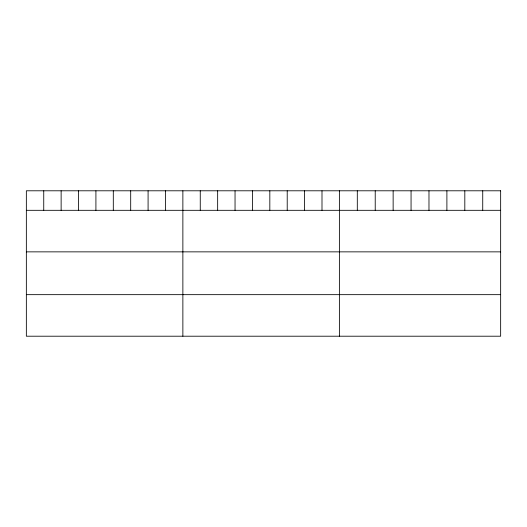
<?xml version="1.0" encoding="UTF-8"?>
<svg xmlns="http://www.w3.org/2000/svg" width="527" height="527" viewBox="0 0 527 527"><rect width="100%" height="100%" fill="white"/><g stroke="black" fill="none" stroke-linecap="round" stroke-linejoin="round"><path stroke-width="0.79" d="M26.35 210.313L500.65 210.313M26.35 251.86L500.65 251.86M26.35 294.659L500.65 294.659M482.732 190.794L482.732 210.313M464.814 190.794L464.814 210.313M446.896 190.794L446.896 210.313M428.978 190.794L428.978 210.313M411.06 190.794L411.06 210.313M393.142 190.794L393.142 210.313M375.224 190.794L375.224 210.313M357.306 190.794L357.306 210.313M339.388 190.794L339.388 336.206M321.997 190.794L321.997 210.313M304.606 190.794L304.606 210.313M287.215 190.794L287.215 210.313M269.824 190.794L269.824 210.313M252.433 190.794L252.433 210.313M235.042 190.794L235.042 210.313M217.651 190.794L217.651 210.313M200.26 190.794L200.26 210.313M182.869 190.794L182.869 336.206M165.478 190.794L165.478 210.313M148.087 190.794L148.087 210.313M130.696 190.794L130.696 210.313M113.305 190.794L113.305 210.313M95.914 190.794L95.914 210.313M78.523 190.794L78.523 210.313M61.132 190.794L61.132 210.313M43.741 190.794L43.741 210.313M500.65 190.794L26.35 190.794L26.35 336.206L500.65 336.206L500.65 190.794"/></g></svg>
